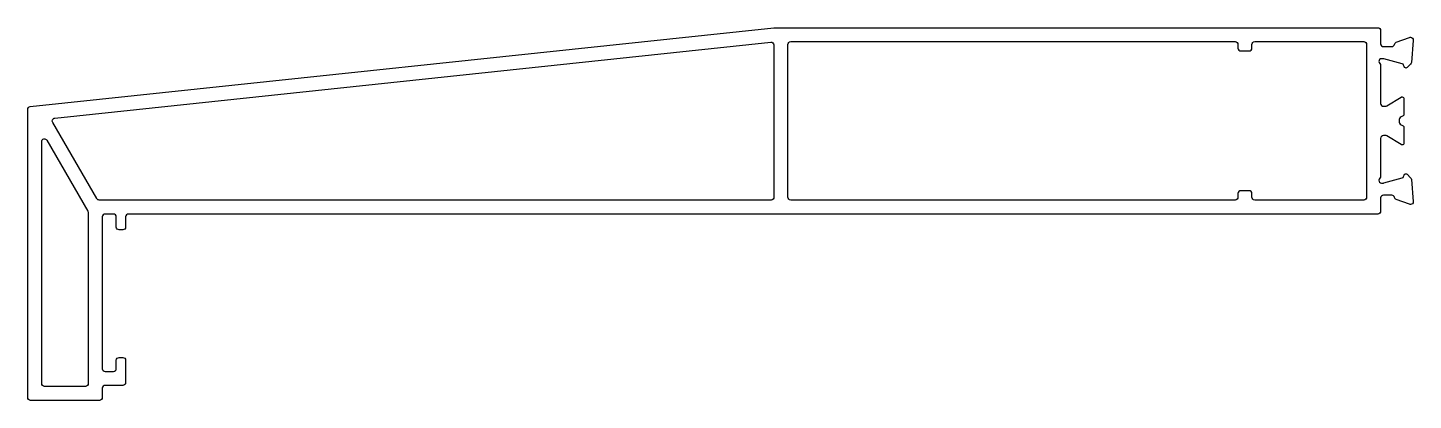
# Model space of a CAD drawing. Extents: x 755 to 904, y 419 to 459.
import ezdxf

# ---------------------------------------------------------------- set-up
doc = ezdxf.new("R2010")
doc.units = 0
doc.layers.get('0').update_dxf_attribs({"linetype": 'CONTINUOUS'})

msp = doc.modelspace()

# ---------------------------------------------------------------- linework, layer by layer
at = {"color": 0}
for points in [[(900.37, 442.61), (902.35, 443.15, 0.267949), (902.49, 443.29), (902.54, 443.46, -0.267949), (902.68, 443.6, -0.065543), (902.73, 443.6, -0.198912), (902.87, 443.55), (903.23, 443.18, -0.176327), (903.32, 443), (903.53, 440.63, -0.02182), (903.53, 440.6, -0.414214), (903.23, 440.3, -0.091642), (903.13, 440.32), (901.71, 440.84, -0.263725), (901.52, 441.06, 0.359508), (901.23, 441.3), (900.33, 441.3, 0.414214), (900.03, 441), (900.03, 439.58, -0.414214), (899.73, 439.28), (765.78, 439.28, 0.414214), (765.48, 438.98), (765.48, 437.88, -0.414214), (765.18, 437.58), (764.78, 437.58, -0.414214), (764.48, 437.88), (764.48, 438.98, 0.414214), (764.18, 439.28), (763.28, 439.28, 0.414214), (762.98, 438.98), (762.98, 422.68, 0.414214), (763.28, 422.38), (764.18, 422.38, 0.414214), (764.48, 422.68), (764.48, 423.58, -0.414214), (764.78, 423.88), (765.18, 423.88, -0.414214), (765.48, 423.58), (765.48, 421.18, -0.414214), (765.18, 420.88), (763.28, 420.88, 0.414214), (762.98, 420.58), (762.98, 419.58, -0.414214), (762.68, 419.28), (755.28, 419.28, -0.414214), (754.98, 419.58), (754.98, 450.51, -0.383538), (755.25, 450.81), (834.98, 459.28), (899.73, 459.28, -0.414214), (900.03, 458.98), (900.03, 457.55, 0.414214), (900.33, 457.25), (901.23, 457.25, 0.359508), (901.52, 457.49, -0.263725), (901.71, 457.72), (903.13, 458.23, -0.091642), (903.23, 458.25, -0.414214), (903.53, 457.95, -0.02182), (903.53, 457.92), (903.32, 455.56, -0.176327), (903.23, 455.37), (902.87, 455.01, -0.198912), (902.73, 454.95, -0.065543), (902.68, 454.96, -0.267949), (902.54, 455.1), (902.49, 455.27, 0.267949), (902.35, 455.41), (900.37, 455.94, 0.065543), (900.29, 455.95), (900.13, 455.95, 0.414214), (899.83, 455.65, 0.213422), (899.93, 455.43, -0.213422), (900.03, 455.2), (900.03, 451.15, 0.414214), (900.33, 450.85), (900.55, 450.85, 0.137852), (900.71, 450.89), (902.22, 451.82, -0.137852), (902.33, 451.85, -0.414214), (902.53, 451.65), (902.53, 450, -0.261413), (902.43, 449.82), (902.24, 449.71, 0.561174), (902.24, 448.85), (902.43, 448.74, -0.261413), (902.53, 448.57), (902.53, 446.9, -0.414214), (902.33, 446.7, -0.137852), (902.22, 446.73), (900.71, 447.66, 0.137852), (900.55, 447.7), (900.33, 447.7, 0.414214), (900.03, 447.4), (900.03, 443.35, -0.213422), (899.93, 443.13, 0.213422), (899.83, 442.9, 0.414214), (900.13, 442.6), (900.29, 442.6, 0.065543)], [(834.68, 440.78), (762.65, 440.78, -0.268022), (762.39, 440.93), (757.66, 449.12, -0.542419), (757.89, 449.57), (834.65, 457.74, -0.445644), (834.98, 457.44), (834.98, 441.08, -0.414214)], [(884.73, 457.08, 0.414214), (885.03, 456.78), (885.93, 456.78, 0.414214), (886.23, 457.08), (886.23, 457.48, -0.414214), (886.53, 457.78), (898.23, 457.78, -0.414214), (898.53, 457.48), (898.53, 441.08, -0.414214), (898.23, 440.78), (886.53, 440.78, -0.414214), (886.23, 441.08), (886.23, 441.48, 0.414214), (885.93, 441.78), (885.03, 441.78, 0.414214), (884.73, 441.48), (884.73, 441.08, -0.414214), (884.43, 440.78), (836.78, 440.78, -0.414214), (836.48, 441.08), (836.48, 457.48, -0.414214), (836.78, 457.78), (884.43, 457.78, -0.414214), (884.73, 457.48)], [(761.44, 439.57, -0.131584), (761.48, 439.42), (761.48, 421.08, -0.414214), (761.18, 420.78), (756.78, 420.78, -0.414214), (756.48, 421.08), (756.48, 447.05, -0.767435), (757.04, 447.2)]]:
    msp.add_lwpolyline(points, format="xyb", close=True, dxfattribs=at)

doc.saveas('drawing.dxf')
